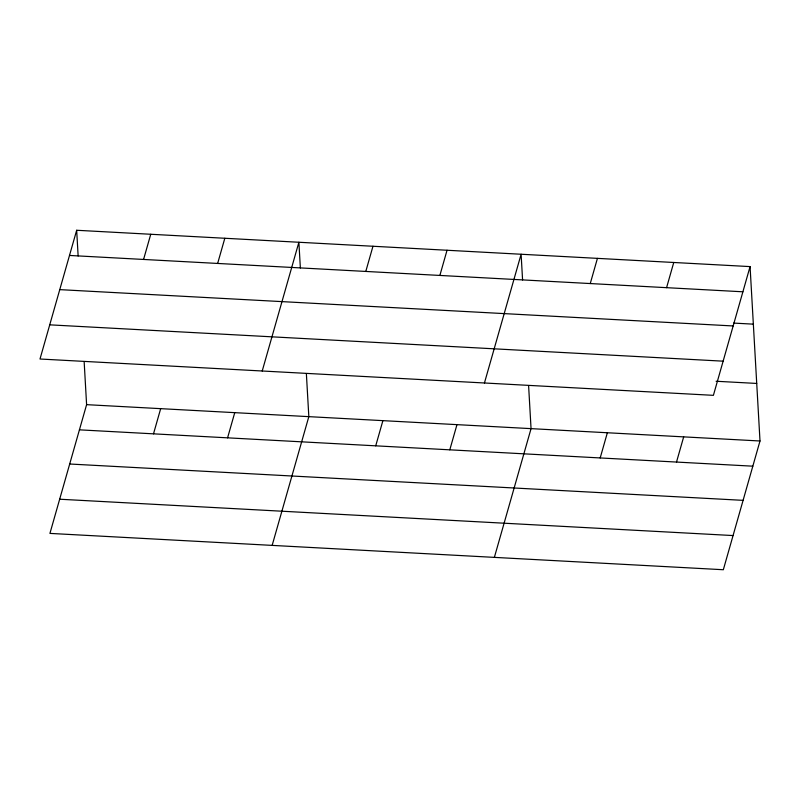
<?xml version="1.0" encoding="UTF-8"?>
<svg xmlns="http://www.w3.org/2000/svg" width="800" height="800" viewBox="0 0 800 800"><rect width="100%" height="100%" fill="white"/><g stroke="black" fill="none" stroke-linecap="round" stroke-linejoin="round"><path stroke-width="1.2" d="M76.67 230.27L40 359.01L713.4 395.34L750.07 266.6L76.67 230.27L78.14 255.98M84.16 361.8L86.6 404.66L49.93 533.4L723.33 569.73L760 440.99L750.07 266.6M143.57 259.45L150.75 234.26M153.5 433.84L160.68 408.65M217.65 263.44L224.82 238.26M227.58 437.83L234.75 412.65M262.22 371L298.89 242.26L300.36 267.97M272.15 545.39L308.83 416.65L306.38 373.79M365.79 271.44L372.97 246.25M375.72 445.83L382.9 420.64M439.87 275.44L447.04 250.25M449.8 449.82L456.97 424.64M484.44 382.99L521.11 254.25L522.58 279.96M494.37 557.38L531.05 428.64L528.61 385.78M590.26 283.55L597.43 258.37M600.19 457.94L607.36 432.75M666.58 287.67L673.75 262.48M676.51 462.06L683.68 436.87M69.5 255.45L742.89 291.79M733.65 323.09L753.35 324.15M59.76 289.63L733.16 325.96M49.73 324.84L723.13 361.17M716.1 381.25L756.72 383.44M86.6 404.66L760 440.99M79.43 429.84L752.83 466.18M69.7 464.01L743.09 500.35M59.67 499.22L733.06 535.56"/></g></svg>
